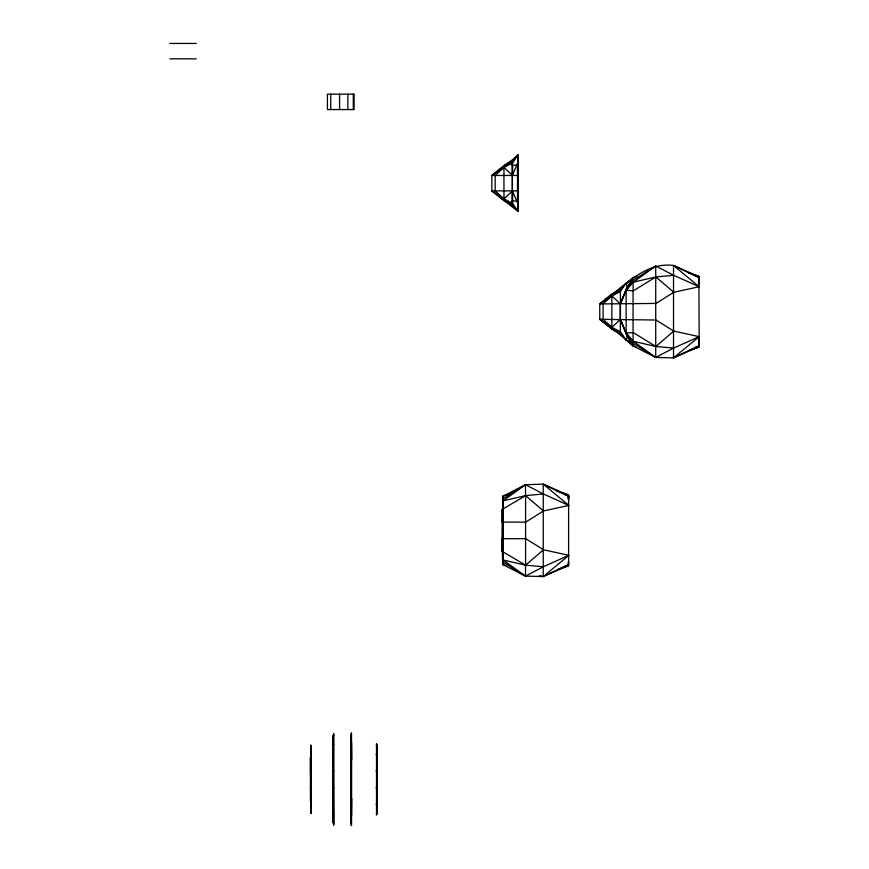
<?xml version="1.0" encoding="UTF-8"?>
<svg xmlns="http://www.w3.org/2000/svg" width="869" height="869" viewBox="0 0 869 869"><rect width="100%" height="100%" fill="white"/><g stroke="black" fill="none" stroke-linecap="round" stroke-linejoin="round"><path stroke-width="1.3" d="M333.37 821.183L333.153 822.921L333.153 735.869L333.62 825.105L333.62 733.686L333.37 737.607M512.384 162.21L512.341 165.675L517.739 164.708L517.826 155.084L517.826 211.254L517.739 201.63L512.341 200.652L512.406 206.442L512.406 159.896L517.902 154.964L512.504 163.014L503.977 167.456L491.865 175.473L491.865 190.865L503.933 200.652L512.46 205.106L517.902 211.373L499.871 197.089M568.728 564.274L543.244 576.56L543.244 484.152L525.452 484.706L502.803 496.275L502.391 551.359L502.803 564.535L525.452 576.114L543.244 576.56L568.608 565.469L568.608 495.297L543.244 484.152L568.869 505.421L543.505 510.95L525.691 522.106L502.13 522.106L502.26 509.451L502.26 551.359L502.163 538.704L525.691 538.704L543.505 549.762L568.869 555.345L543.244 576.56L539.377 575.626M636.814 276.32L633.077 277.591L625.886 283.598L620.379 289.703L611.841 294.156L599.784 303.944L599.784 319.336L620.325 334.913L633.077 345.862L655.726 357.431L673.518 357.876L673.518 265.469C649.219 262.188 630.546 279.959 612.851 293.82M518.109 175.473L518.217 161.895L512.308 175.473L512.308 190.865L518.217 204.443L518.217 161.895M310.429 800.349L310.429 758.441L310.972 813.525L311.298 800.349L310.298 800.349M635.576 346.709L633.077 345.862L633.077 277.591L627.624 286.596L620.466 303.944L620.325 334.913M351.098 819.011L350.935 822.834L350.935 735.858L351.413 825.55L351.673 798.752L350.555 798.752M376.049 754.411L377.037 754.411L376.505 743.69L376.505 815.046L377.037 804.336L376.049 804.336M620.379 333.577L611.841 329.123L599.784 319.336L655.976 320.02L673.779 331.078L699.154 336.661L698.882 346.785L673.518 357.876L699.154 336.661L698.882 276.614L673.518 265.469L699.154 286.737L673.779 292.266L655.976 303.433L599.784 303.944L611.841 294.156L611.841 329.123L620.379 333.577L625.886 339.681L633.077 345.862L629.829 337.976M517.489 199.294L517.489 167.033M310.559 758.441L310.972 745.265L311.298 758.441L310.298 758.441M564.752 494.602L568.608 495.297L568.489 499.469L568.337 494.7L556.833 491.181M696.319 276.157L698.882 276.614L698.774 280.785L698.622 276.027L688.389 272.888M558.115 569.173L568.337 566.056L568.608 561.667M689.671 350.098L698.622 347.383L698.774 342.614L698.882 346.785L695.037 347.47M506.54 565.817L502.803 564.535L502.803 496.275L510.266 493.722M351.098 739.682L351.413 733.143L351.673 759.94L350.555 759.94M699.154 286.737L673.66 275.277L655.726 266.023L633.186 280.144L627.385 286.596L620.227 303.944L620.227 319.336L627.385 336.857L633.186 343.309L655.726 357.431L673.66 348.078L699.154 336.661M620.227 303.944L627.385 286.596M630.764 283.218L633.077 277.591M625.821 339.844L627.624 336.857L620.466 319.336L611.885 327.341L599.784 319.336M633.186 280.144L626.136 290.365L626.136 332.914L627.385 336.857M625.821 283.435L620.412 291.484L611.885 295.938L599.784 303.944M620.227 319.336L626.136 332.914L633.295 341.289L655.726 357.431L655.726 266.023L633.295 282.164L626.136 290.365L633.414 290.767L655.867 276.95L673.66 275.277M517.978 155.127L512.46 161.232L503.879 166.12L491.865 175.473L518.217 175.473M512.547 190.865L503.977 198.871L503.879 200.207L512.46 205.106M673.779 331.078L655.867 346.503L633.295 341.289M543.505 549.762L525.593 565.187L525.452 576.114L543.386 566.762L568.728 555.345M491.865 175.473L503.933 165.675L512.46 161.232L512.341 174.245M512.406 159.896L503.933 165.675L503.977 198.871L512.504 203.324L517.978 211.2M612.862 293.983L620.379 289.703L620.325 288.367M625.734 283.555L628.113 282.382M673.518 357.876L699.013 345.59L699.013 337.943M633.295 282.164L655.867 276.95L673.779 292.266M543.386 493.961L525.593 495.634L503.021 500.848L525.452 484.706L543.386 493.961L568.728 505.421M169.846 43.45L196.198 43.45M169.846 58.842L196.198 58.842M497.872 195.536L491.865 190.865L518.217 190.865M502.13 509.451L525.593 495.634L525.452 484.706L502.901 498.828L502.901 561.982L525.452 576.114L503.021 559.962L525.593 565.187L543.386 566.762M502.13 551.359L525.593 565.187L525.593 495.634L543.505 510.95M350.555 742.941L351.554 742.941L351.554 815.741L350.555 815.741M332.762 744.624L333.761 744.624M310.298 771.096L311.298 771.096M332.762 771.096L333.859 771.096M376.049 771.053L377.037 771.053M310.298 787.694L311.298 787.694M332.762 787.694L333.859 787.694M376.049 787.694L377.037 787.694M332.762 814.166L333.761 814.166M673.66 348.078L655.867 346.503L633.414 332.675L626.136 332.914L633.186 343.309M673.518 265.469L699.013 277.808L699.013 284.185M543.244 484.152L568.728 496.492M625.734 339.725L629.308 341.571M491.865 190.865L503.977 198.871L495.178 190.865L495.178 175.473L503.977 167.456L512.547 175.473M625.886 339.681L620.412 331.795L611.885 327.341L603.086 319.336L603.086 303.944L611.885 295.938L620.466 303.944L620.379 289.703M627.624 336.857L633.077 345.862M625.886 283.598L627.624 286.596M518.109 190.865L518.217 204.443M698.882 276.614L698.774 284.359M698.882 337.932L698.882 346.785M698.622 276.027L698.622 284.054M698.622 338.008L698.622 347.383M568.608 495.297L568.608 499.088M568.337 494.7L568.337 498.719M568.337 562.037L568.337 566.056M517.902 154.964L517.978 175.473M517.902 190.865L517.902 211.373M512.504 163.014L512.504 174.224M512.504 192.103L512.504 203.324M512.341 192.082L512.406 206.442M502.803 496.275L502.803 564.535M502.597 498.719L502.597 562.091M376.896 745.483L376.896 813.265M376.777 744.288L376.777 814.449M353.672 94.167L353.672 109.559M353.303 94.167L353.303 109.559M351.413 733.143L351.413 825.55M350.935 735.858L350.935 822.834M347.872 94.167L347.872 109.559M339.583 94.167L339.583 109.559M333.62 733.686L333.62 825.105M333.153 735.869L333.153 822.921M332.925 744.624L332.925 814.166M330.741 94.167L330.741 109.559M311.189 749.838L311.189 808.952M310.972 745.265L310.972 813.525M310.765 747.709L310.765 811.081M353.781 94.167L327.428 94.167L327.428 109.559L353.781 109.559L353.781 94.167"/></g></svg>
